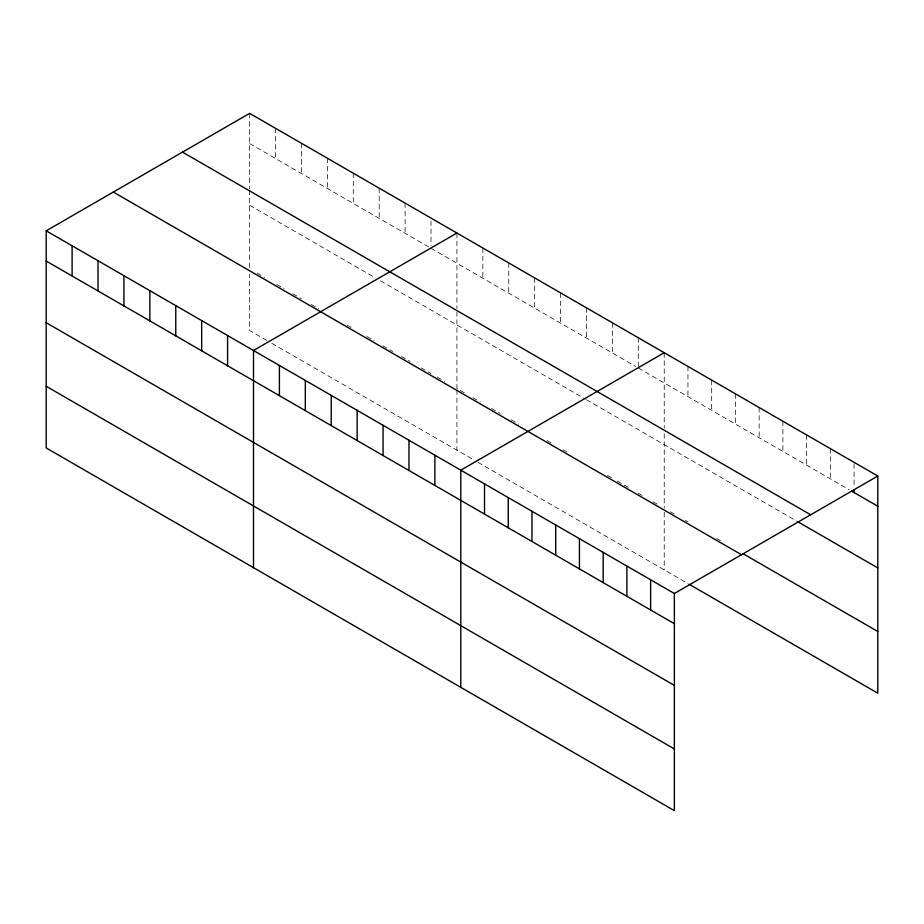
<?xml version="1.0" encoding="UTF-8"?>
<svg xmlns="http://www.w3.org/2000/svg" width="924" height="924" viewBox="0 0 924 924"><rect width="100%" height="100%" fill="white"/><g stroke="black" fill="none" stroke-linecap="round" stroke-linejoin="round"><path stroke-width="0.69" stroke-dasharray="4.62 3.46" d="M249.642 143.578L428.551 246.881M431.023 248.302L635.851 366.562M638.311 367.983L849.075 489.662M249.642 205.267L375.491 277.939M380.434 280.781L585.25 399.041M586.486 399.757L796.615 521.067M257.045 273.1L264.449 277.373M276.784 284.5L284.188 288.773M292.827 293.763L301.455 298.752M311.33 304.446L318.734 308.72M347.112 325.109L353.28 328.667M366.851 336.509L374.255 340.783M382.894 345.772L392.769 351.466M401.409 356.456L410.048 361.434M421.148 367.856L431.023 373.55M437.191 377.108L444.594 381.381M464.333 392.781L456.93 388.507L456.93 309.875M472.973 397.77L480.376 402.044M491.476 408.454L500.115 413.444M511.226 419.854L518.63 424.128M547.008 440.517L551.94 443.358M563.039 449.78L566.747 451.917M607.461 475.421L612.404 478.274M617.336 481.115L628.447 487.526M638.311 493.231L642.018 495.368M653.118 501.778L658.05 504.631M670.466 511.792L674.22 513.963M685.458 520.443L687.953 521.887M716.678 538.473L720.431 540.644M266.909 340.494L249.642 330.515L249.642 274.312M271.841 343.347L472.973 459.459M477.904 462.312L687.953 583.575M854.065 463.767L854.065 486.798M830.341 448.625L830.341 478.851M806.606 434.927L806.606 465.153M782.882 421.228L782.882 451.443M759.147 407.53L759.147 437.745M735.412 393.82L735.412 424.047M711.688 380.122L711.688 410.348M687.953 366.424L687.953 396.65M664.229 352.725L664.229 428.182M664.229 433.668L664.229 508.188M664.229 512.3L664.229 569.877M638.311 337.757L638.311 366.539M612.404 322.799L612.404 353.026M586.486 307.842L586.486 338.068M560.579 292.885L560.579 323.1M534.661 277.916L534.661 308.142M508.754 262.959L508.754 293.185M482.848 248.002L482.848 278.228M456.93 233.044L456.93 308.501M456.93 389.882L456.93 450.196M431.023 220.963L431.023 245.426M405.105 203.118L405.105 233.345M379.198 188.161L379.198 218.387M353.28 173.204L353.28 203.419M327.373 158.247L327.373 188.461M301.455 143.278L301.455 173.504M275.548 128.321L275.548 158.547M249.642 113.363L249.642 188.819M249.642 190.194L249.642 267.417"/><path stroke-width="1.39" d="M46.2 230.815L674.358 593.485L674.358 810.637L46.2 447.967L46.2 230.815L249.642 113.363L877.8 476.033L877.8 693.185L689.2 584.303M456.93 233.044L253.499 350.496L253.499 567.648M664.229 352.725L460.787 470.177L460.787 687.329M674.358 593.485L877.8 476.033M851.57 491.106L877.8 506.248M182.502 152.125L810.671 514.784M797.862 521.794L877.8 567.937M742.908 553.615L877.8 631.496M113.329 192.053L741.498 554.723M46.2 261.042L674.358 623.7M46.2 322.73L674.358 685.389M46.2 386.278L674.358 748.948M854.065 489.674L854.065 492.55M650.635 579.775L650.635 610.002M626.899 566.077L626.899 596.303M603.176 552.379L603.176 582.605M579.44 538.68L579.44 568.895M555.705 524.982L555.705 555.197M531.981 511.272L531.981 541.499M508.246 497.574L508.246 527.8M484.523 483.876L484.523 514.102M434.881 455.22L434.881 485.435M408.962 440.251L408.962 470.478M383.056 425.294L383.056 455.52M357.138 410.337L357.138 440.552M331.231 395.38L331.231 425.594M305.313 380.411L305.313 410.637M279.406 365.454L279.406 395.68M227.581 335.539L227.581 365.754M201.675 320.57L201.675 350.797M175.756 305.613L175.756 335.839M149.85 290.656L149.85 320.882M123.931 275.698L123.931 305.913M98.025 260.73L98.025 290.956M72.107 245.772L72.107 275.999"/></g></svg>
